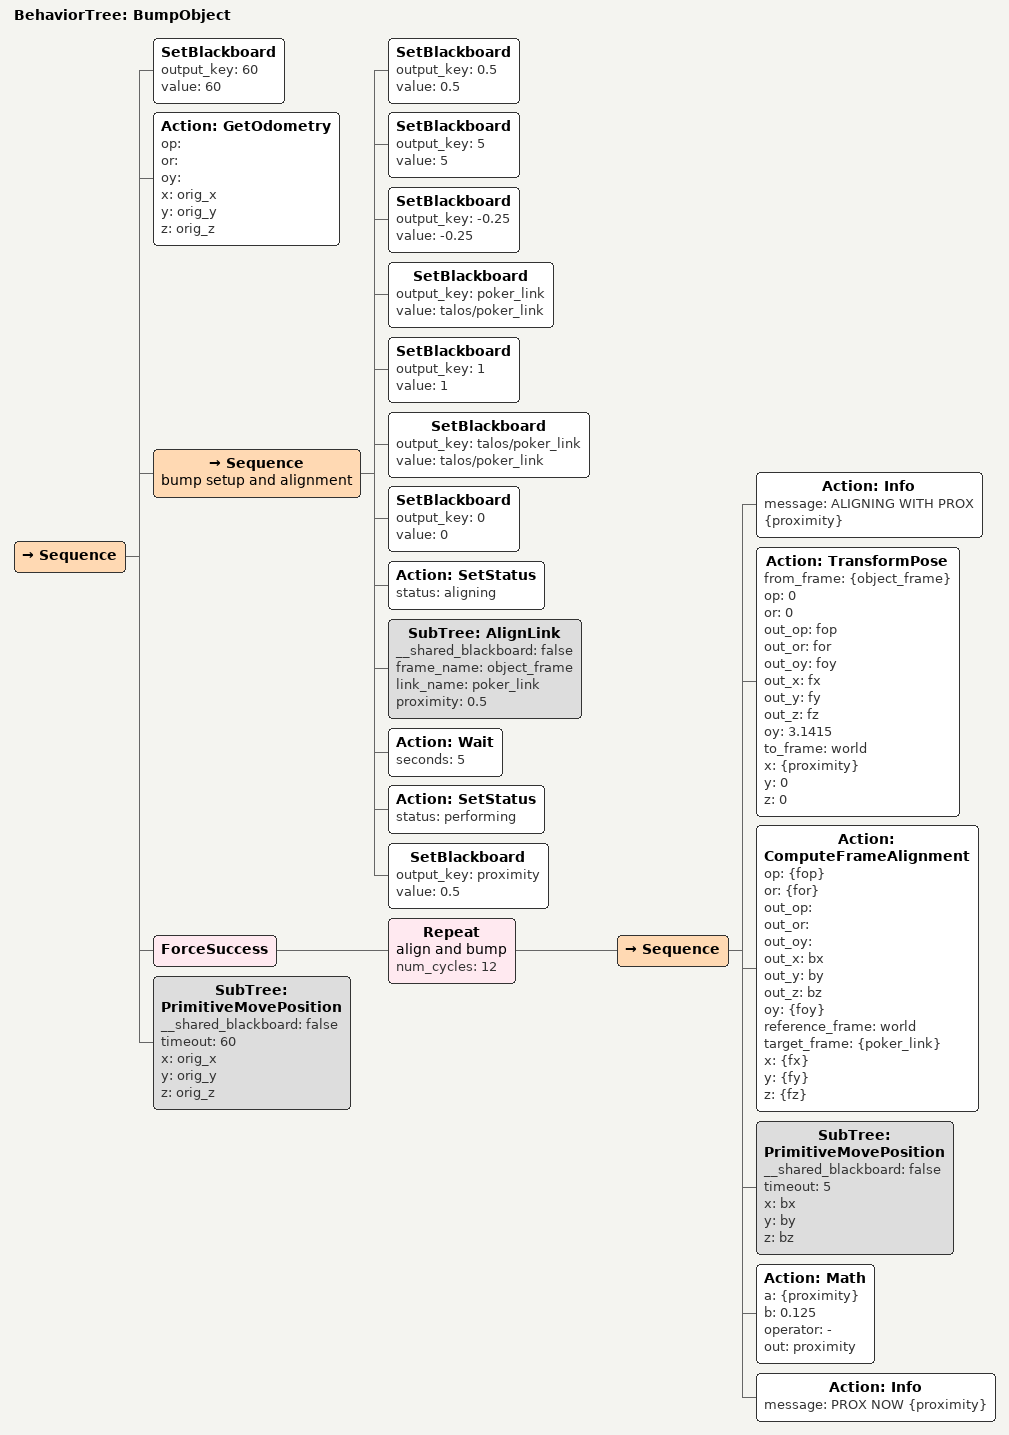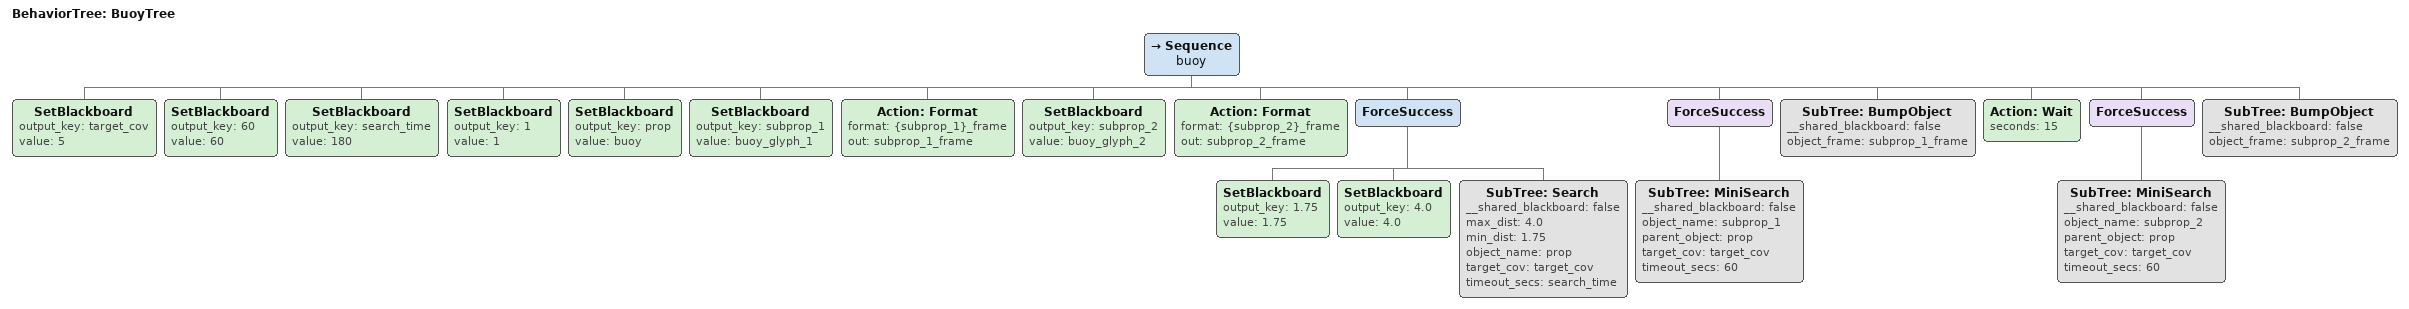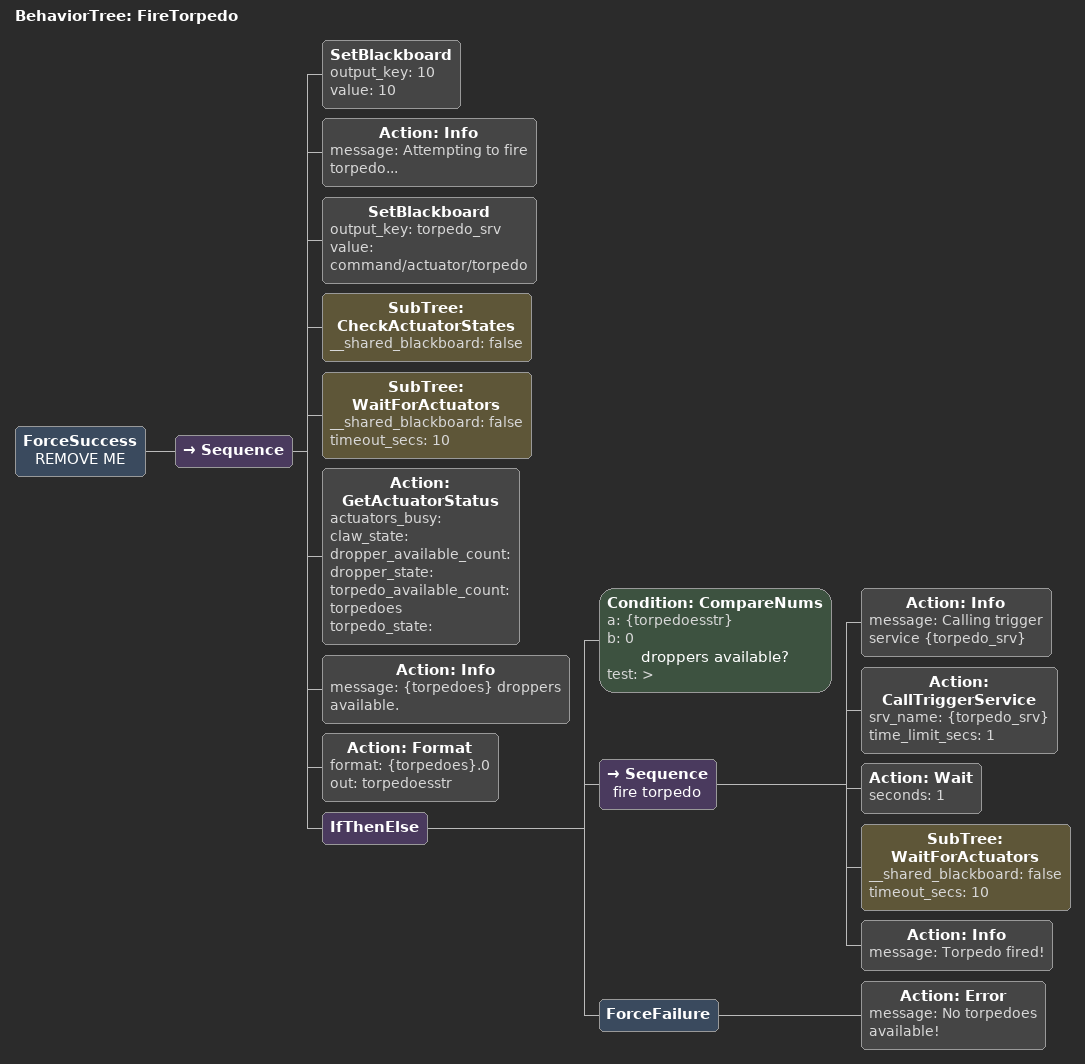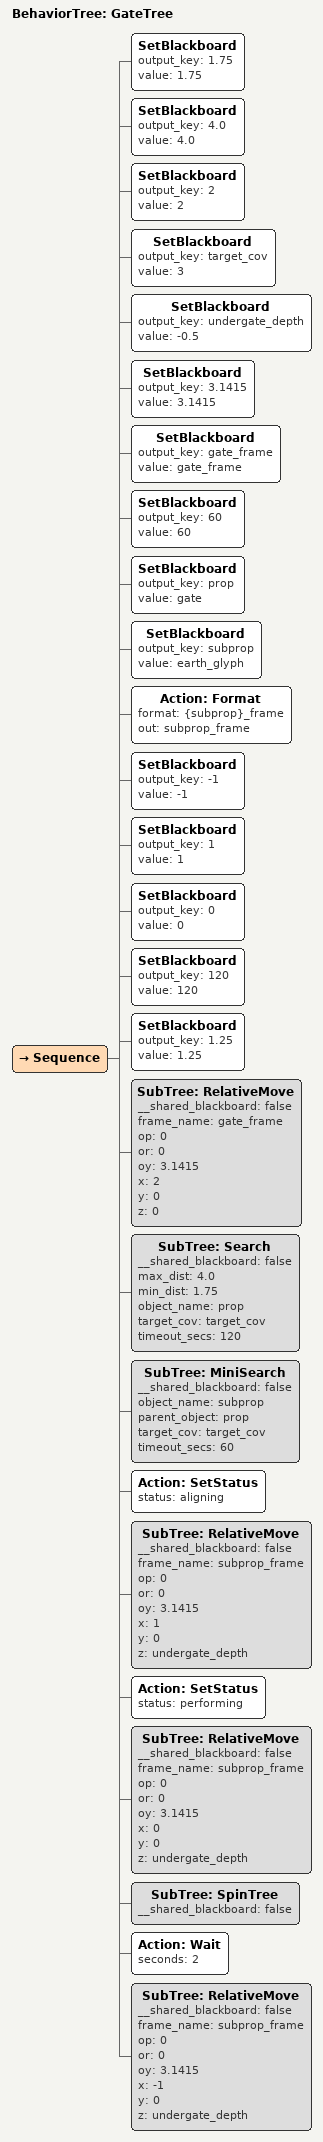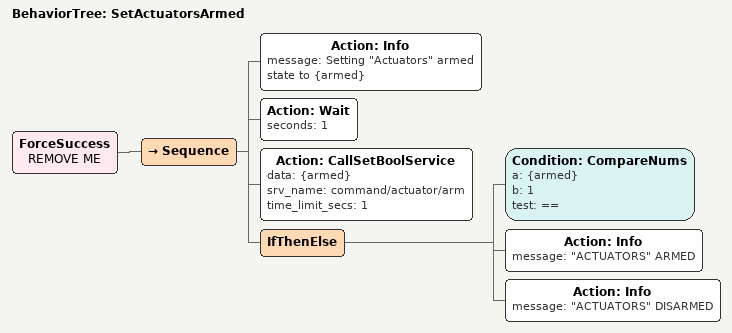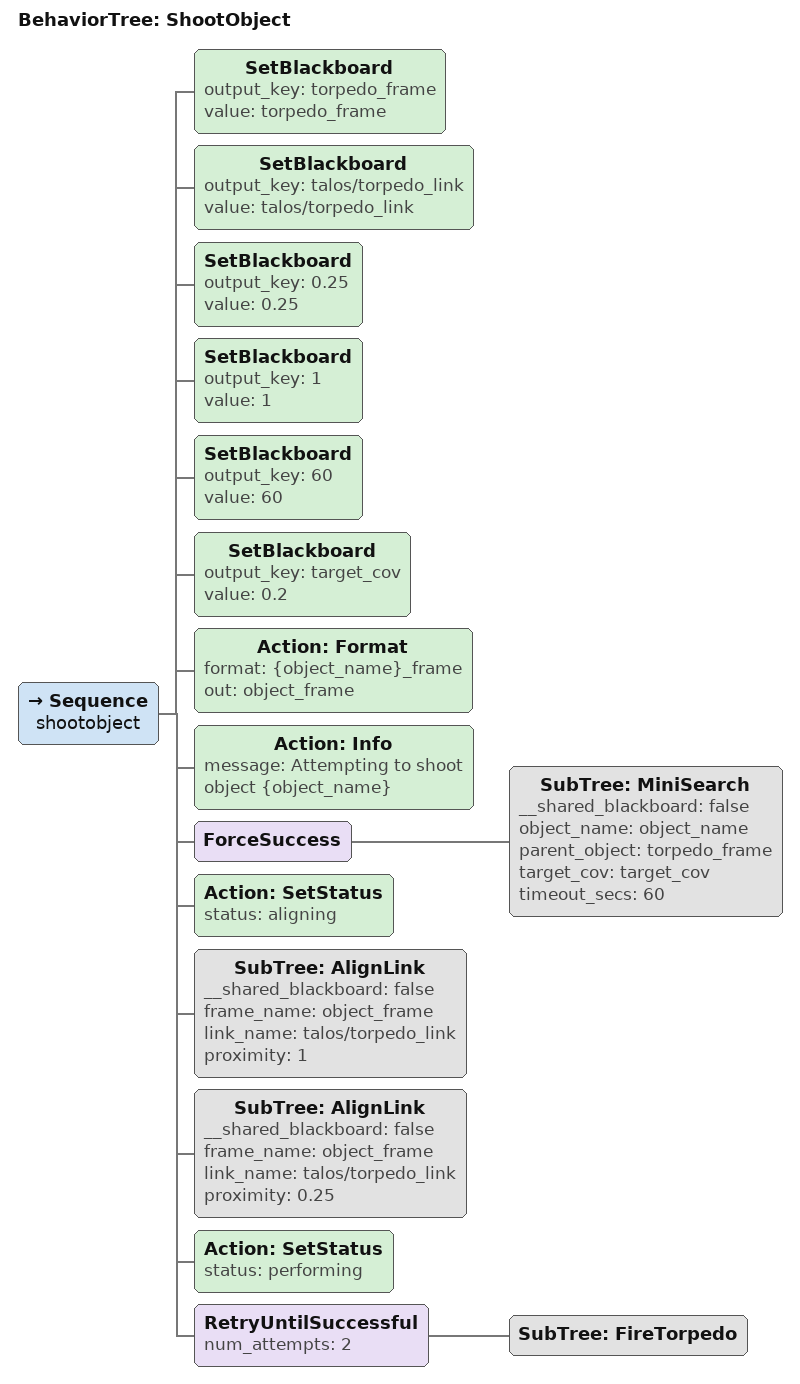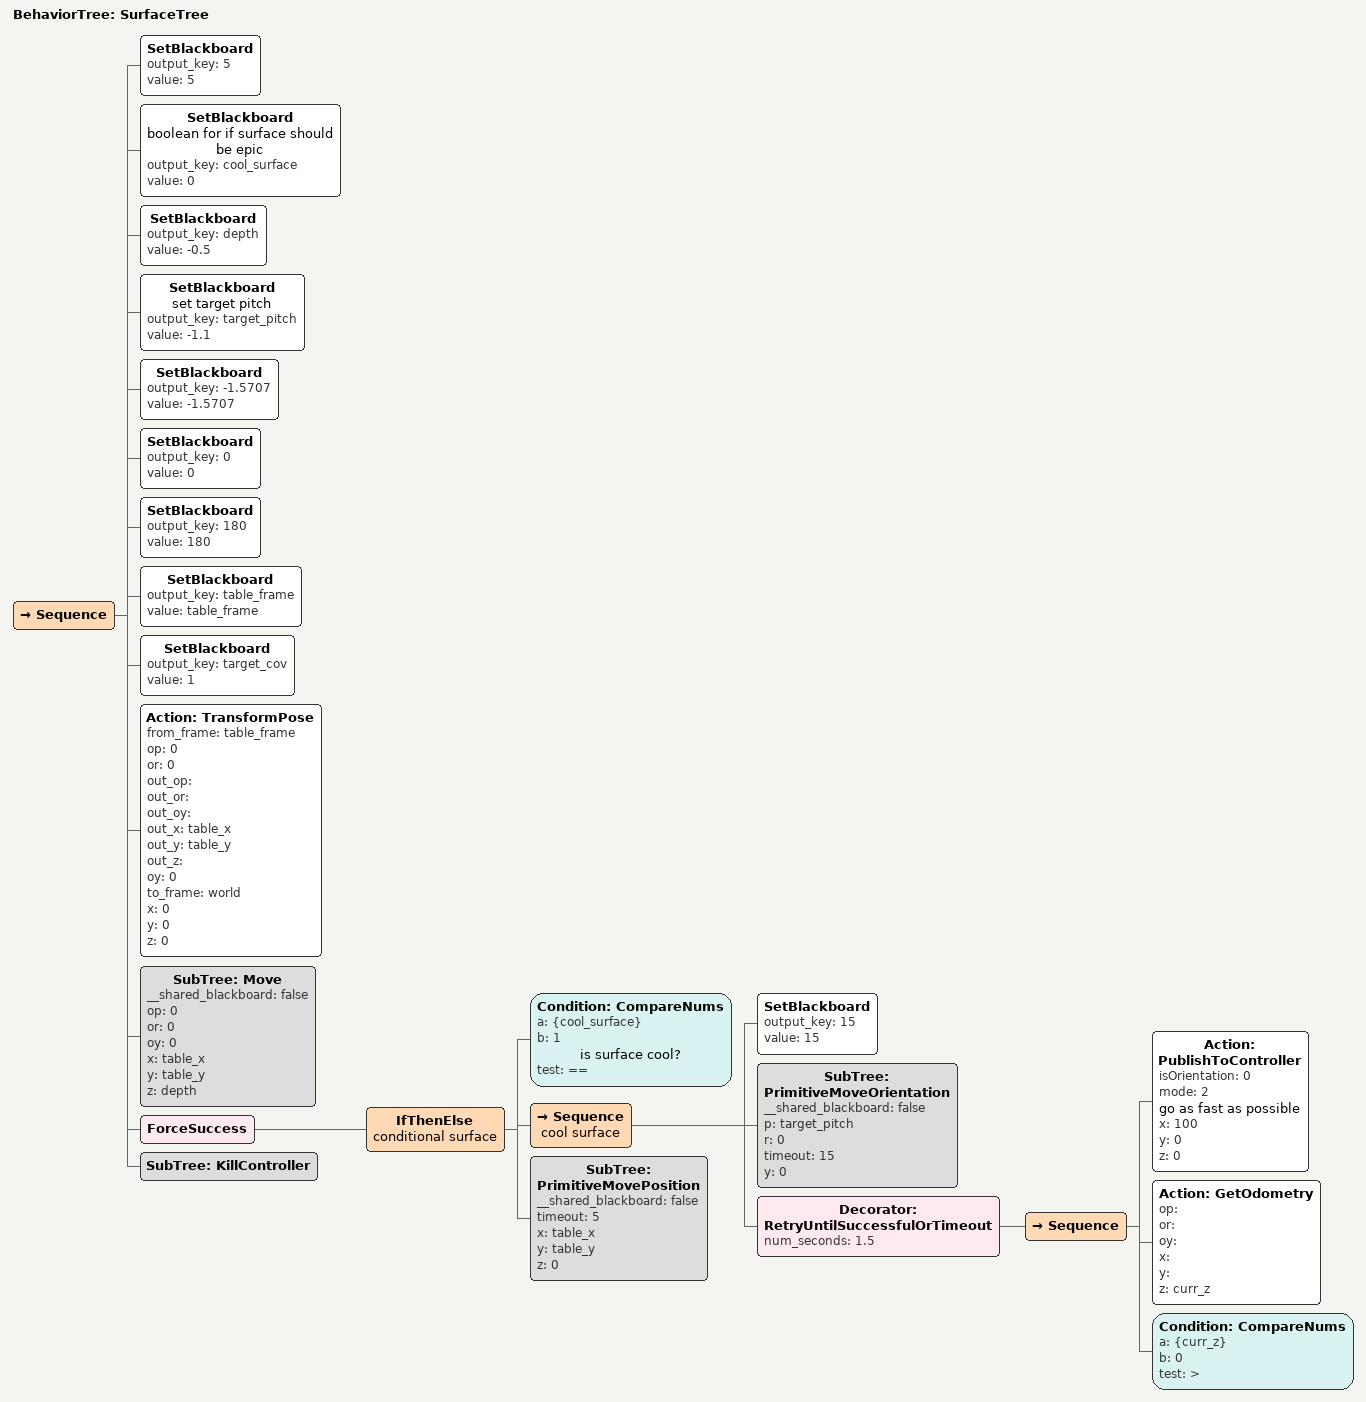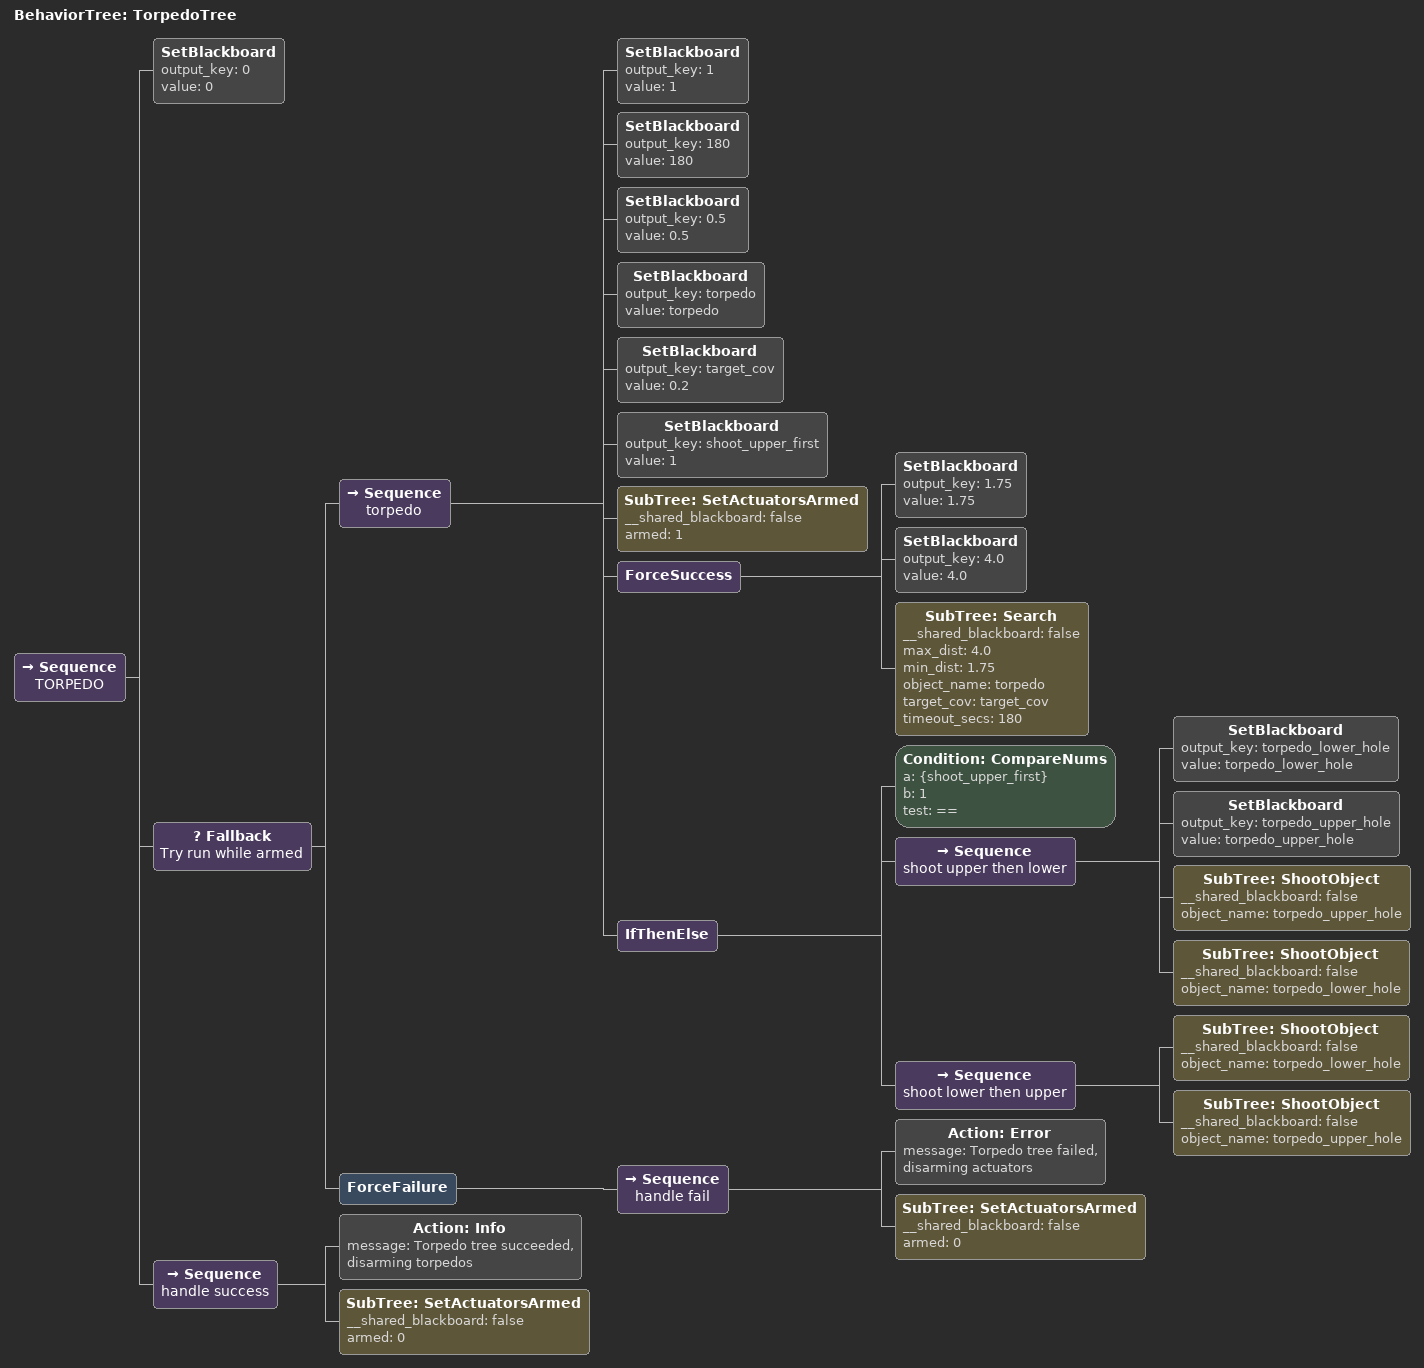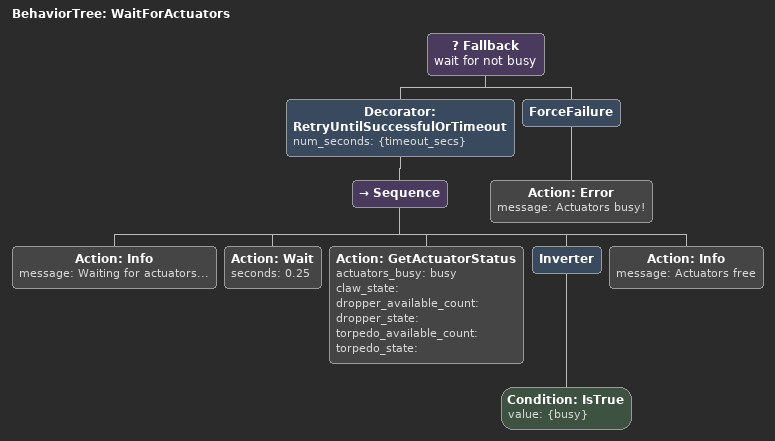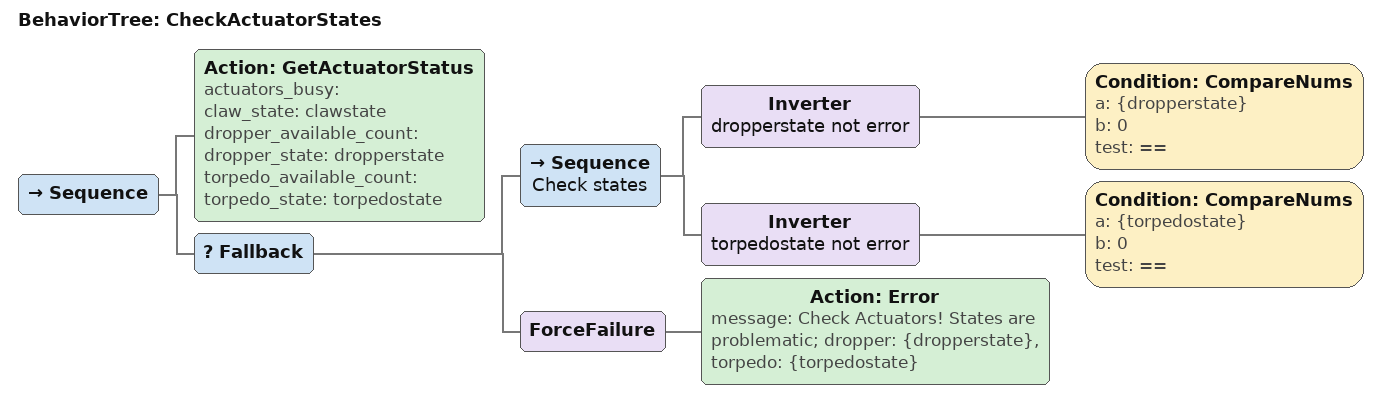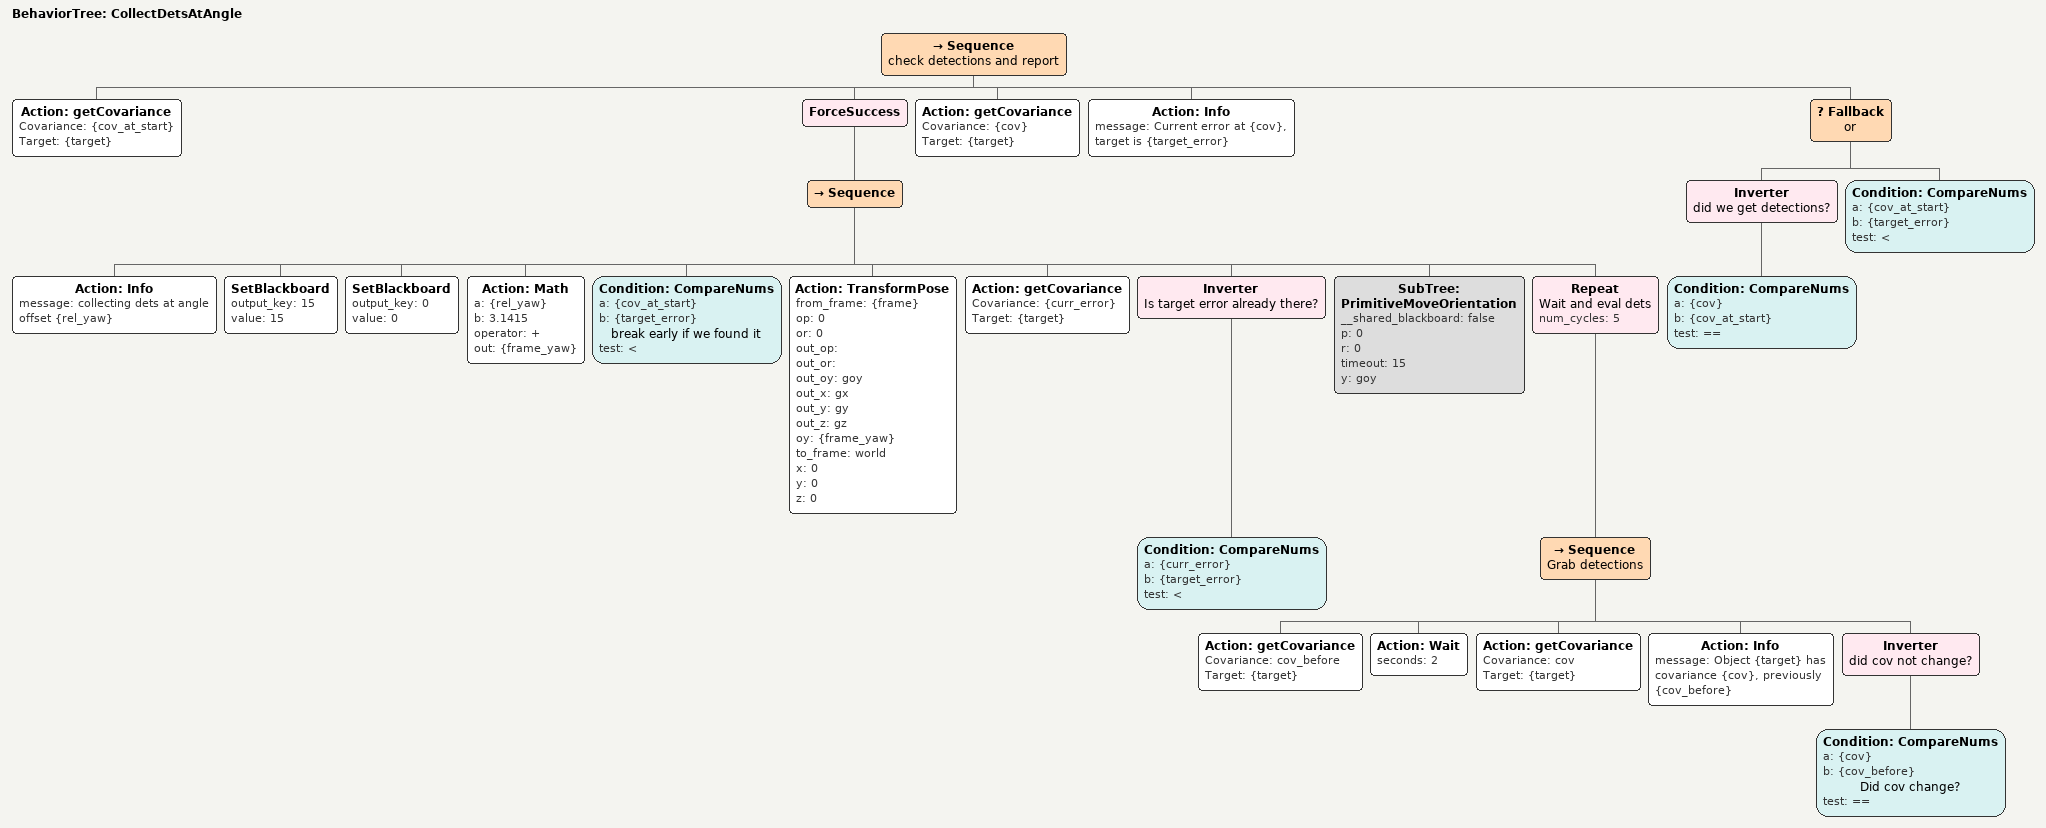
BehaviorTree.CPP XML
<BehaviorTree ID="BumpObject">
    <Sequence>
        <SetBlackboard output_key="60" value="60"/>
        <Action ID="GetOdometry" op="" or="" oy="" x="orig_x" y="orig_y" z="orig_z"/>
        <Sequence name="bump setup and alignment">
            <SetBlackboard output_key="0.5" value="0.5"/>
            <SetBlackboard output_key="5" value="5"/>
            <SetBlackboard output_key="-0.25" value="-0.25"/>
            <SetBlackboard output_key="poker_link" value="talos/poker_link"/>
            <SetBlackboard output_key="1" value="1"/>
            <SetBlackboard output_key="talos/poker_link" value="talos/poker_link"/>
            <SetBlackboard output_key="0" value="0"/>
            <Action ID="SetStatus" status="aligning"/>
            <SubTree ID="AlignLink" __shared_blackboard="false" frame_name="object_frame" link_name="poker_link" proximity="0.5"/>
            <Action ID="Wait" seconds="5"/>
            <Action ID="SetStatus" status="performing"/>
            <SetBlackboard output_key="proximity" value="0.5"/>
        </Sequence>
        <ForceSuccess>
            <Repeat name="align and bump" num_cycles="12">
                <Sequence>
                    <Action ID="Info" message="ALIGNING WITH PROX {proximity}"/>
                    <Action ID="TransformPose" from_frame="{object_frame}" op="0" or="0" out_op="fop" out_or="for" out_oy="foy" out_x="fx" out_y="fy" out_z="fz" oy="3.1415" to_frame="world" x="{proximity}" y="0" z="0"/>
                    <Action ID="ComputeFrameAlignment" op="{fop}" or="{for}" out_op="" out_or="" out_oy="" out_x="bx" out_y="by" out_z="bz" oy="{foy}" reference_frame="world" target_frame="{poker_link}" x="{fx}" y="{fy}" z="{fz}"/>
                    <SubTree ID="PrimitiveMovePosition" __shared_blackboard="false" timeout="5" x="bx" y="by" z="bz"/>
                    <Action ID="Math" a="{proximity}" b="0.125" operator="-" out="proximity"/>
                    <Action ID="Info" message="PROX NOW {proximity}"/>
                </Sequence>
            </Repeat>
        </ForceSuccess>
        <SubTree ID="PrimitiveMovePosition" __shared_blackboard="false" timeout="60" x="orig_x" y="orig_y" z="orig_z"/>
    </Sequence>
</BehaviorTree>

<BehaviorTree ID="BuoyTree">
    <Sequence name="buoy">
        <SetBlackboard output_key="target_cov" value="5"/>
        <SetBlackboard output_key="60" value="60"/>
        <SetBlackboard output_key="search_time" value="180"/>
        <SetBlackboard output_key="1" value="1"/>
        <SetBlackboard output_key="prop" value="buoy"/>
        <SetBlackboard output_key="subprop_1" value="buoy_glyph_1"/>
        <Action ID="Format" format="{subprop_1}_frame" out="subprop_1_frame"/>
        <SetBlackboard output_key="subprop_2" value="buoy_glyph_2"/>
        <Action ID="Format" format="{subprop_2}_frame" out="subprop_2_frame"/>
        <ForceSuccess>
            <SetBlackboard output_key="1.75" value="1.75"/>
            <SetBlackboard output_key="4.0" value="4.0"/>
            <SubTree ID="Search" __shared_blackboard="false" max_dist="4.0" min_dist="1.75" object_name="prop" target_cov="target_cov" timeout_secs="search_time"/>
        </ForceSuccess>
        <ForceSuccess>
            <SubTree ID="MiniSearch" __shared_blackboard="false" object_name="subprop_1" parent_object="prop" target_cov="target_cov" timeout_secs="60"/>
        </ForceSuccess>
        <SubTree ID="BumpObject" __shared_blackboard="false" object_frame="subprop_1_frame"/>
        <Action ID="Wait" seconds="15"/>
        <ForceSuccess>
            <SubTree ID="MiniSearch" __shared_blackboard="false" object_name="subprop_2" parent_object="prop" target_cov="target_cov" timeout_secs="60"/>
        </ForceSuccess>
        <SubTree ID="BumpObject" __shared_blackboard="false" object_frame="subprop_2_frame"/>
    </Sequence>
</BehaviorTree>

<BehaviorTree ID="FireTorpedo">
    <ForceSuccess name="REMOVE ME">
        <Sequence>
            <SetBlackboard output_key="10" value="10"/>
            <Action ID="Info" message="Attempting to fire torpedo..."/>
            <SetBlackboard output_key="torpedo_srv" value="command/actuator/torpedo"/>
            <SubTree ID="CheckActuatorStates" __shared_blackboard="false"/>
            <SubTree ID="WaitForActuators" __shared_blackboard="false" timeout_secs="10"/>
            <Action ID="GetActuatorStatus" actuators_busy="" claw_state="" dropper_available_count="" dropper_state="" torpedo_available_count="torpedoes" torpedo_state=""/>
            <Action ID="Info" message="{torpedoes} droppers available."/>
            <Action ID="Format" format="{torpedoes}.0" out="torpedoesstr"/>
            <IfThenElse>
                <Condition ID="CompareNums" a="{torpedoesstr}" b="0" name="droppers available?" test=">"/>
                <Sequence name="fire torpedo">
                    <Action ID="Info" message="Calling trigger service {torpedo_srv}"/>
                    <Action ID="CallTriggerService" srv_name="{torpedo_srv}" time_limit_secs="1"/>
                    <Action ID="Wait" seconds="1"/>
                    <SubTree ID="WaitForActuators" __shared_blackboard="false" timeout_secs="10"/>
                    <Action ID="Info" message="Torpedo fired!"/>
                </Sequence>
                <ForceFailure>
                    <Action ID="Error" message="No torpedoes available!"/>
                </ForceFailure>
            </IfThenElse>
        </Sequence>
    </ForceSuccess>
</BehaviorTree>

<BehaviorTree ID="GateTree">
    <Sequence>
        <SetBlackboard output_key="1.75" value="1.75"/>
        <SetBlackboard output_key="4.0" value="4.0"/>
        <SetBlackboard output_key="2" value="2"/>
        <SetBlackboard output_key="target_cov" value="3"/>
        <SetBlackboard output_key="undergate_depth" value="-0.5"/>
        <SetBlackboard output_key="3.1415" value="3.1415"/>
        <SetBlackboard output_key="gate_frame" value="gate_frame"/>
        <SetBlackboard output_key="60" value="60"/>
        <SetBlackboard output_key="prop" value="gate"/>
        <SetBlackboard output_key="subprop" value="earth_glyph"/>
        <Action ID="Format" format="{subprop}_frame" out="subprop_frame"/>
        <SetBlackboard output_key="-1" value="-1"/>
        <SetBlackboard output_key="1" value="1"/>
        <SetBlackboard output_key="0" value="0"/>
        <SetBlackboard output_key="120" value="120"/>
        <SetBlackboard output_key="1.25" value="1.25"/>
        <SubTree ID="RelativeMove" __shared_blackboard="false" frame_name="gate_frame" op="0" or="0" oy="3.1415" x="2" y="0" z="0"/>
        <SubTree ID="Search" __shared_blackboard="false" max_dist="4.0" min_dist="1.75" object_name="prop" target_cov="target_cov" timeout_secs="120"/>
        <SubTree ID="MiniSearch" __shared_blackboard="false" object_name="subprop" parent_object="prop" target_cov="target_cov" timeout_secs="60"/>
        <Action ID="SetStatus" status="aligning"/>
        <SubTree ID="RelativeMove" __shared_blackboard="false" frame_name="subprop_frame" op="0" or="0" oy="3.1415" x="1" y="0" z="undergate_depth"/>
        <Action ID="SetStatus" status="performing"/>
        <SubTree ID="RelativeMove" __shared_blackboard="false" frame_name="subprop_frame" op="0" or="0" oy="3.1415" x="0" y="0" z="undergate_depth"/>
        <SubTree ID="SpinTree" __shared_blackboard="false"/>
        <Action ID="Wait" seconds="2"/>
        <SubTree ID="RelativeMove" __shared_blackboard="false" frame_name="subprop_frame" op="0" or="0" oy="3.1415" x="-1" y="0" z="undergate_depth"/>
    </Sequence>
</BehaviorTree>

<BehaviorTree ID="SetActuatorsArmed">
    <ForceSuccess name="REMOVE ME">
        <Sequence>
            <Action ID="Info" message="Setting &quot;Actuators&quot; armed state to {armed}"/>
            <Action ID="Wait" seconds="1"/>
            <Action ID="CallSetBoolService" data="{armed}" srv_name="command/actuator/arm" time_limit_secs="1"/>
            <IfThenElse>
                <Condition ID="CompareNums" a="{armed}" b="1" test="=="/>
                <Action ID="Info" message="&quot;ACTUATORS&quot; ARMED"/>
                <Action ID="Info" message="&quot;ACTUATORS&quot; DISARMED"/>
            </IfThenElse>
        </Sequence>
    </ForceSuccess>
</BehaviorTree>

<BehaviorTree ID="ShootObject">
    <Sequence name="shootobject">
        <SetBlackboard output_key="torpedo_frame" value="torpedo_frame"/>
        <SetBlackboard output_key="talos/torpedo_link" value="talos/torpedo_link"/>
        <SetBlackboard output_key="0.25" value="0.25"/>
        <SetBlackboard output_key="1" value="1"/>
        <SetBlackboard output_key="60" value="60"/>
        <SetBlackboard output_key="target_cov" value="0.2"/>
        <Action ID="Format" format="{object_name}_frame" out="object_frame"/>
        <Action ID="Info" message="Attempting to shoot object {object_name}"/>
        <ForceSuccess>
            <SubTree ID="MiniSearch" __shared_blackboard="false" object_name="object_name" parent_object="torpedo_frame" target_cov="target_cov" timeout_secs="60"/>
        </ForceSuccess>
        <Action ID="SetStatus" status="aligning"/>
        <SubTree ID="AlignLink" __shared_blackboard="false" frame_name="object_frame" link_name="talos/torpedo_link" proximity="1"/>
        <SubTree ID="AlignLink" __shared_blackboard="false" frame_name="object_frame" link_name="talos/torpedo_link" proximity="0.25"/>
        <Action ID="SetStatus" status="performing"/>
        <RetryUntilSuccessful num_attempts="2">
            <SubTree ID="FireTorpedo"/>
        </RetryUntilSuccessful>
    </Sequence>
</BehaviorTree>

<BehaviorTree ID="SurfaceTree">
    <Sequence>
        <SetBlackboard output_key="5" value="5"/>
        <SetBlackboard name="boolean for if surface should be epic" output_key="cool_surface" value="0"/>
        <SetBlackboard output_key="depth" value="-0.5"/>
        <SetBlackboard name="set target pitch" output_key="target_pitch" value="-1.1"/>
        <SetBlackboard output_key="-1.5707" value="-1.5707"/>
        <SetBlackboard output_key="0" value="0"/>
        <SetBlackboard output_key="180" value="180"/>
        <SetBlackboard output_key="table_frame" value="table_frame"/>
        <SetBlackboard output_key="target_cov" value="1"/>
        <Action ID="TransformPose" from_frame="table_frame" op="0" or="0" out_op="" out_or="" out_oy="" out_x="table_x" out_y="table_y" out_z="" oy="0" to_frame="world" x="0" y="0" z="0"/>
        <SubTree ID="Move" __shared_blackboard="false" op="0" or="0" oy="0" x="table_x" y="table_y" z="depth"/>
        <ForceSuccess>
            <IfThenElse name="conditional surface">
                <Condition ID="CompareNums" a="{cool_surface}" b="1" name="is surface cool?" test="=="/>
                <Sequence name="cool surface">
                    <SetBlackboard output_key="15" value="15"/>
                    <SubTree ID="PrimitiveMoveOrientation" __shared_blackboard="false" p="target_pitch" r="0" timeout="15" y="0"/>
                    <Decorator ID="RetryUntilSuccessfulOrTimeout" num_seconds="1.5">
                        <Sequence>
                            <Action ID="PublishToController" isOrientation="0" mode="2" name="go as fast as possible" x="100" y="0" z="0"/>
                            <Action ID="GetOdometry" op="" or="" oy="" x="" y="" z="curr_z"/>
                            <Condition ID="CompareNums" a="{curr_z}" b="0" test=">"/>
                        </Sequence>
                    </Decorator>
                </Sequence>
                <SubTree ID="PrimitiveMovePosition" __shared_blackboard="false" timeout="5" x="table_x" y="table_y" z="0"/>
            </IfThenElse>
        </ForceSuccess>
        <SubTree ID="KillController"/>
    </Sequence>
</BehaviorTree>

<BehaviorTree ID="TorpedoTree">
    <Sequence name="TORPEDO">
        <SetBlackboard output_key="0" value="0"/>
        <Fallback name="Try run while armed">
            <Sequence name="torpedo">
                <SetBlackboard output_key="1" value="1"/>
                <SetBlackboard output_key="180" value="180"/>
                <SetBlackboard output_key="0.5" value="0.5"/>
                <SetBlackboard output_key="torpedo" value="torpedo"/>
                <SetBlackboard output_key="target_cov" value="0.2"/>
                <SetBlackboard output_key="shoot_upper_first" value="1"/>
                <SubTree ID="SetActuatorsArmed" __shared_blackboard="false" armed="1"/>
                <ForceSuccess>
                    <SetBlackboard output_key="1.75" value="1.75"/>
                    <SetBlackboard output_key="4.0" value="4.0"/>
                    <SubTree ID="Search" __shared_blackboard="false" max_dist="4.0" min_dist="1.75" object_name="torpedo" target_cov="target_cov" timeout_secs="180"/>
                </ForceSuccess>
                <IfThenElse>
                    <Condition ID="CompareNums" a="{shoot_upper_first}" b="1" test="=="/>
                    <Sequence name="shoot upper then lower">
                        <SetBlackboard output_key="torpedo_lower_hole" value="torpedo_lower_hole"/>
                        <SetBlackboard output_key="torpedo_upper_hole" value="torpedo_upper_hole"/>
                        <SubTree ID="ShootObject" __shared_blackboard="false" object_name="torpedo_upper_hole"/>
                        <SubTree ID="ShootObject" __shared_blackboard="false" object_name="torpedo_lower_hole"/>
                    </Sequence>
                    <Sequence name="shoot lower then upper">
                        <SubTree ID="ShootObject" __shared_blackboard="false" object_name="torpedo_lower_hole"/>
                        <SubTree ID="ShootObject" __shared_blackboard="false" object_name="torpedo_upper_hole"/>
                    </Sequence>
                </IfThenElse>
            </Sequence>
            <ForceFailure>
                <Sequence name="handle fail">
                    <Action ID="Error" message="Torpedo tree failed, disarming actuators"/>
                    <SubTree ID="SetActuatorsArmed" __shared_blackboard="false" armed="0"/>
                </Sequence>
            </ForceFailure>
        </Fallback>
        <Sequence name="handle success">
            <Action ID="Info" message="Torpedo tree succeeded, disarming torpedos"/>
            <SubTree ID="SetActuatorsArmed" __shared_blackboard="false" armed="0"/>
        </Sequence>
    </Sequence>
</BehaviorTree>

<BehaviorTree ID="WaitForActuators">
    <Fallback name="wait for not busy">
        <Decorator ID="RetryUntilSuccessfulOrTimeout" num_seconds="{timeout_secs}">
            <Sequence>
                <Action ID="Info" message="Waiting for actuators..."/>
                <Action ID="Wait" seconds="0.25"/>
                <Action ID="GetActuatorStatus" actuators_busy="busy" claw_state="" dropper_available_count="" dropper_state="" torpedo_available_count="" torpedo_state=""/>
                <Inverter>
                    <Condition ID="IsTrue" value="{busy}"/>
                </Inverter>
                <Action ID="Info" message="Actuators free"/>
            </Sequence>
        </Decorator>
        <ForceFailure>
            <Action ID="Error" message="Actuators busy!"/>
        </ForceFailure>
    </Fallback>
</BehaviorTree>

<BehaviorTree ID="CheckActuatorStates">
    <Sequence>
        <Action ID="GetActuatorStatus" actuators_busy="" claw_state="clawstate" dropper_available_count="" dropper_state="dropperstate" torpedo_available_count="" torpedo_state="torpedostate"/>
        <Fallback>
            <Sequence name="Check states">
                <Inverter name="dropperstate not error">
                    <Condition ID="CompareNums" a="{dropperstate}" b="0" test="=="/>
                </Inverter>
                <Inverter name="torpedostate not error">
                    <Condition ID="CompareNums" a="{torpedostate}" b="0" test="=="/>
                </Inverter>
            </Sequence>
            <ForceFailure>
                <Action ID="Error" message="Check Actuators! States are problematic; dropper: {dropperstate}, torpedo: {torpedostate}"/>
            </ForceFailure>
        </Fallback>
    </Sequence>
</BehaviorTree>

<BehaviorTree ID="CollectDetsAtAngle">
    <Sequence name="check detections and report">
        <Action Covariance="{cov_at_start}" ID="getCovariance" Target="{target}"/>
        <ForceSuccess>
            <Sequence>
                <Action ID="Info" message="collecting dets at angle offset {rel_yaw}"/>
                <SetBlackboard output_key="15" value="15"/>
                <SetBlackboard output_key="0" value="0"/>
                <Action ID="Math" a="{rel_yaw}" b="3.1415" operator="+" out="{frame_yaw}"/>
                <Condition ID="CompareNums" a="{cov_at_start}" b="{target_error}" name="break early if we found it" test="&lt;"/>
                <Action ID="TransformPose" from_frame="{frame}" op="0" or="0" out_op="" out_or="" out_oy="goy" out_x="gx" out_y="gy" out_z="gz" oy="{frame_yaw}" to_frame="world" x="0" y="0" z="0"/>
                <Action Covariance="{curr_error}" ID="getCovariance" Target="{target}"/>
                <Inverter name="Is target error already there?">
                    <Condition ID="CompareNums" a="{curr_error}" b="{target_error}" test="&lt;"/>
                </Inverter>
                <SubTree ID="PrimitiveMoveOrientation" __shared_blackboard="false" p="0" r="0" timeout="15" y="goy"/>
                <Repeat name="Wait and eval dets" num_cycles="5">
                    <Sequence name="Grab detections">
                        <Action Covariance="cov_before" ID="getCovariance" Target="{target}"/>
                        <Action ID="Wait" seconds="2"/>
                        <Action Covariance="cov" ID="getCovariance" Target="{target}"/>
                        <Action ID="Info" message="Object {target} has covariance {cov}, previously {cov_before}"/>
                        <Inverter name="did cov not change?">
                            <Condition ID="CompareNums" a="{cov}" b="{cov_before}" name="Did cov change?" test="=="/>
                        </Inverter>
                    </Sequence>
                </Repeat>
            </Sequence>
        </ForceSuccess>
        <Action Covariance="{cov}" ID="getCovariance" Target="{target}"/>
        <Action ID="Info" message="Current error at {cov}, target is {target_error}"/>
        <Fallback name="or">
            <Inverter name="did we get detections?">
                <Condition ID="CompareNums" a="{cov}" b="{cov_at_start}" test="=="/>
            </Inverter>
            <Condition ID="CompareNums" a="{cov_at_start}" b="{target_error}" test="&lt;"/>
        </Fallback>
    </Sequence>
</BehaviorTree>
